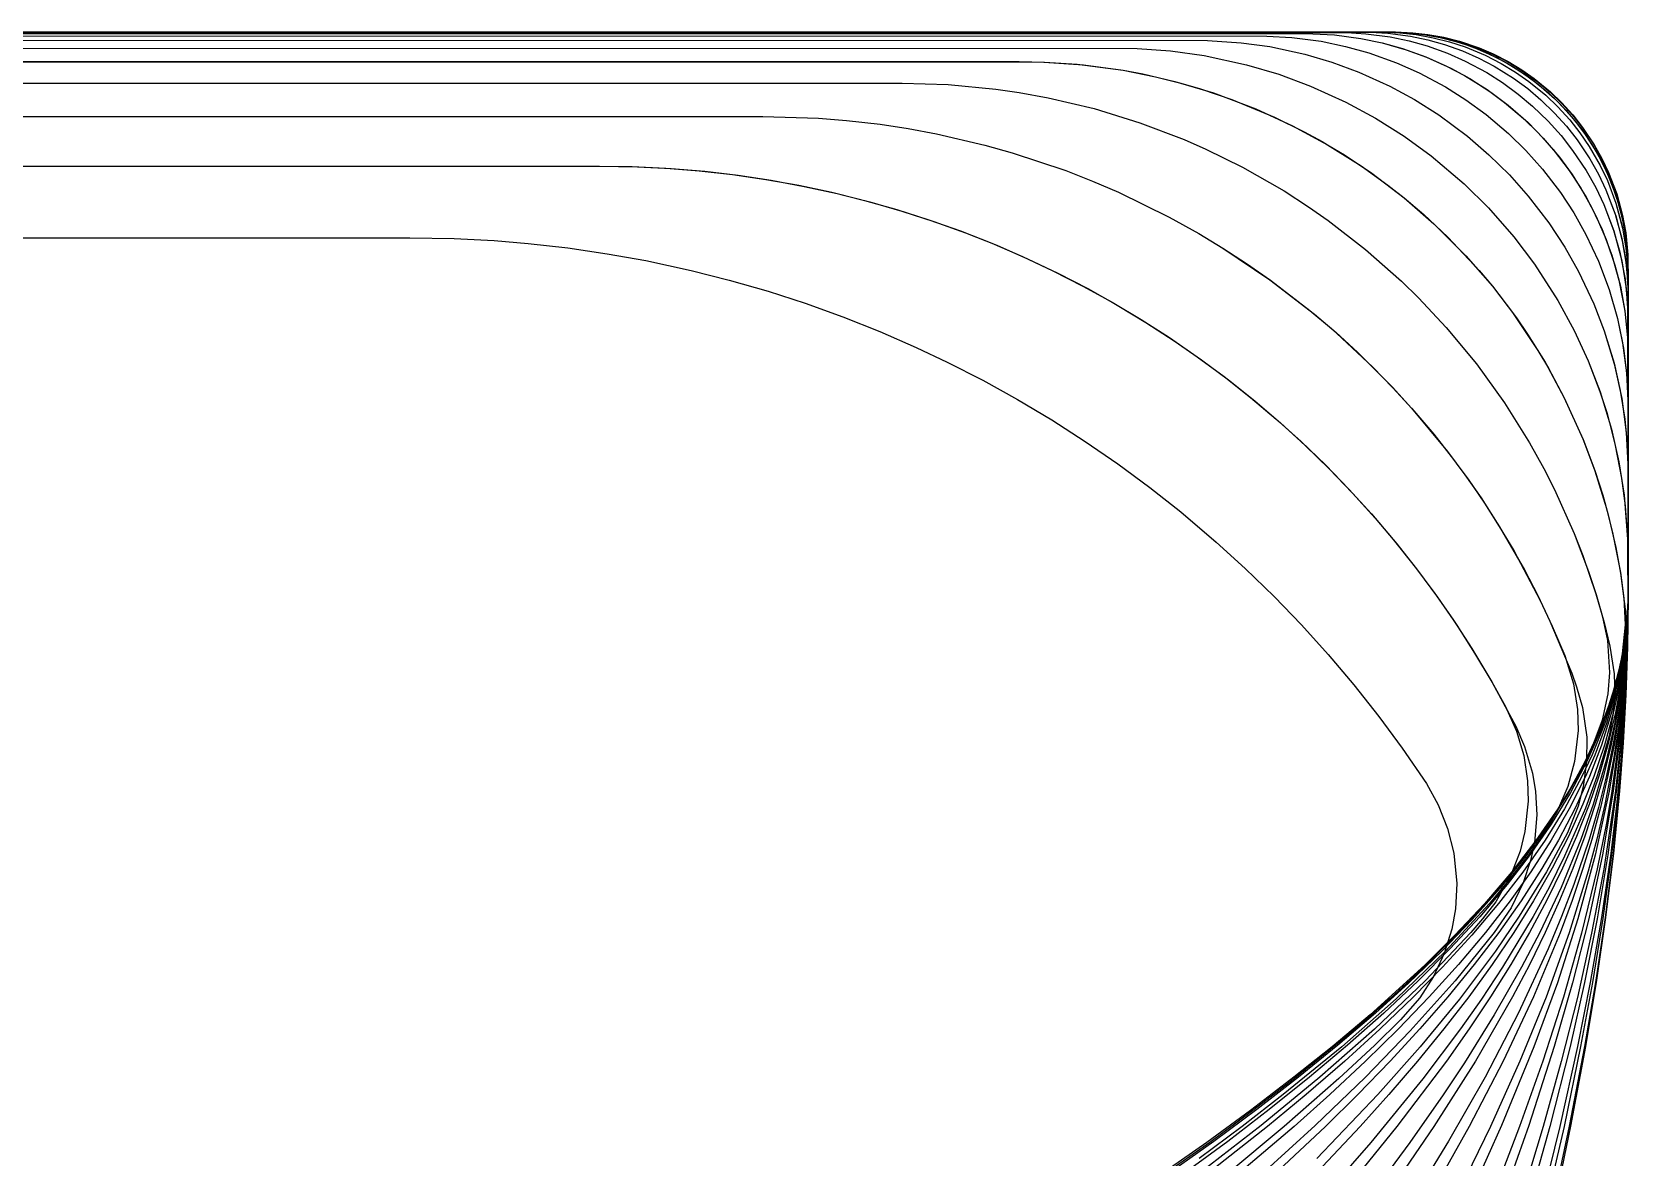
# Model space of a CAD drawing. Header units: millimetres. Extents: x -115 to 2139, y -188 to 1692.
# Drawn here: x 743.8 to 914.4, y 286.2 to 406.4 of the extents above; entities that cross this region are included whole.
import ezdxf

# ---------------------------------------------------------------- set-up
doc = ezdxf.new("R2010")
doc.units = ezdxf.units.MM
doc.layers.add('LABEL', color=7, linetype='Continuous')
doc.layers.add('OUTLINE', color=7, linetype='Continuous')

msp = doc.modelspace()

# ---------------------------------------------------------------- linework, layer by layer
at = {"layer": 'LABEL', "color": 9}
for points in [[(25.13794, 406.39973), (889.53203, 406.39753), (891.38985, 406.31704), (893.01552, 406.13326), (894.72169, 405.82281), (896.37068, 405.40369), (898.47721, 404.68862), (899.9812, 404.04479), (901.58317, 403.22493), (903.03949, 402.34518), (904.38044, 401.40798), (906.10007, 399.99672), (907.32677, 398.81772), (908.49138, 397.53277), (909.54446, 396.19642), (910.78038, 394.34674), (911.61201, 392.86241), (912.3144, 391.38485), (913.18315, 389.09032), (913.80847, 386.78555), (914.14233, 384.9507), (914.36895, 382.57338), (914.39821, 345.80765), (914.20025, 338.94928), (913.67092, 332.11764), (912.81832, 325.28795), (911.6557, 318.45986), (910.20101, 311.63299), (908.47656, 304.80699), (906.50875, 297.98152), (903.7892, 289.55693), (901.38222, 282.70718)], [(25.13794, 406.39973), (889.53203, 406.39753), (891.38985, 406.31704), (893.01552, 406.13326), (894.72169, 405.82281), (896.37068, 405.40369), (898.47721, 404.68862), (899.9812, 404.04479), (901.58317, 403.22493), (903.03949, 402.34518), (904.38044, 401.40798), (906.10007, 399.99672), (907.32677, 398.81772), (908.49138, 397.53277), (909.54446, 396.19642), (910.78038, 394.34674), (911.61201, 392.86241), (912.3144, 391.38485), (913.18315, 389.09032), (913.80847, 386.78555), (914.14233, 384.9507), (914.36895, 382.57338), (914.37966, 344.35926), (914.14346, 338.92229), (913.85785, 335.507), (913.46774, 332.09247), (912.38062, 325.26542), (910.89907, 318.44046), (909.04589, 311.61689), (906.84943, 304.79406), (904.34318, 297.97148), (900.88698, 289.56706), (897.81962, 282.71436)], [(25.24987, 406.39971), (889.42007, 406.3975), (891.28524, 406.31678), (892.91819, 406.13228), (894.63517, 405.81986), (896.29124, 405.39884), (897.85344, 404.8889), (899.91546, 404.03478), (901.43815, 403.2594), (902.98974, 402.32629), (904.80395, 401.02625), (906.06194, 399.96891), (907.29399, 398.7849), (908.46597, 397.49182), (909.52351, 396.14965), (910.7635, 394.29389), (911.59879, 392.80322), (912.30443, 391.31908), (913.17721, 389.01434), (913.80555, 386.699), (914.14138, 384.85335), (914.36889, 382.46508), (914.39929, 345.97007), (914.25173, 339.16121), (913.84292, 332.32261), (913.17865, 325.48199), (912.24439, 318.4763), (911.10051, 311.64723), (909.74429, 304.81895), (908.19653, 297.99128), (906.02886, 289.45725), (904.16039, 282.69948)], [(25.24987, 406.39971), (889.42007, 406.3975), (891.28524, 406.31678), (892.91819, 406.13228), (894.63517, 405.81986), (896.29124, 405.39884), (897.85344, 404.8889), (899.91546, 404.03478), (901.43815, 403.2594), (902.98974, 402.32629), (904.80395, 401.02625), (906.06194, 399.96891), (907.29399, 398.7849), (908.46597, 397.49182), (909.52351, 396.14965), (910.7635, 394.29389), (911.59879, 392.80322), (912.30443, 391.31908), (913.17721, 389.01434), (913.80555, 386.699), (914.14138, 384.85335), (914.36889, 382.46508), (914.39863, 346.05892), (914.31946, 342.69548), (913.91279, 337.18369), (913.48851, 333.77024), (912.93446, 330.35785), (912.25285, 326.94637), (911.44634, 323.53562), (910.51806, 320.12544), (909.56495, 317.00577), (908.40686, 313.57672), (907.13717, 310.14746), (904.28329, 303.28894), (901.04782, 296.43113), (897.40719, 289.43804), (893.63851, 282.71917)], [(25.67179, 406.39915), (889.34009, 406.39157), (891.07141, 406.29999), (893.3116, 406.00506), (895.01017, 405.64481), (896.72807, 405.15424), (898.36073, 404.5632), (900.41885, 403.63068), (901.93971, 402.79288), (903.44123, 401.82475), (904.83202, 400.78522), (906.53082, 399.29542), (907.74299, 398.05221), (908.89883, 396.6899), (909.92797, 395.29141), (911.12115, 393.37262), (911.92024, 391.83107), (912.58833, 390.29949), (913.39919, 387.92844), (913.97374, 385.48933), (914.30645, 383.00565), (914.39973, 380.72761), (914.39941, 345.95433), (914.32454, 340.69312), (914.12958, 335.56783), (913.81575, 330.44317), (913.23179, 323.7536), (912.63852, 318.48787), (911.7031, 311.65748), (910.59392, 304.8278), (909.32799, 297.99868), (907.55494, 289.46288), (904.3906, 275.85216)], [(25.67179, 406.39915), (888.99807, 406.39695), (890.89092, 406.31532), (892.55135, 406.12812), (894.30907, 405.80829), (895.9918, 405.38013), (897.58014, 404.86131), (899.66767, 403.99663), (901.21512, 403.20903), (902.80223, 402.25464), (904.17158, 401.29709), (905.91821, 399.86366), (907.17041, 398.66078), (908.3702, 397.33701), (909.44455, 395.97295), (910.69988, 394.09422), (911.54897, 392.57964), (912.26682, 391.07074), (913.15482, 388.72749), (913.79453, 386.37235), (914.13777, 384.48596), (914.36866, 382.05642), (914.39837, 346.09774), (914.30065, 342.68002), (914.04558, 339.30556), (913.79174, 337.08664), (913.27751, 333.72192), (912.58944, 330.27009), (911.76517, 326.90494), (910.88549, 323.84204), (909.77512, 320.46289), (908.50155, 317.03009), (907.08584, 313.59713), (905.53359, 310.16429), (903.85094, 306.73179), (902.04452, 303.29977), (898.08925, 296.43755), (893.63549, 289.43574), (889.03332, 282.72078)], [(26.61032, 406.39538), (888.05935, 406.39318), (890.01377, 406.30954), (891.73532, 406.11631), (893.58365, 405.78), (895.3257, 405.33594), (896.97221, 404.79738), (899.11647, 403.90919), (900.84698, 403.02332), (902.38512, 402.09269), (903.80439, 401.09937), (905.5985, 399.62698), (906.89552, 398.38211), (908.15716, 396.99011), (909.23035, 395.6302), (910.2473, 394.14772), (911.40777, 392.13773), (912.18316, 390.51577), (913.10501, 388.08687), (913.81526, 385.43619), (914.23136, 382.87177), (914.39683, 380.11256), (914.39947, 345.94706), (914.3325, 340.69973), (914.15774, 335.5743), (913.87634, 330.44942), (913.49075, 325.32507), (912.83393, 318.61501), (911.9964, 311.77383), (910.98647, 304.83208), (909.85085, 298.00231), (908.26025, 289.46568), (905.4206, 275.84966)], [(26.61032, 406.39538), (888.05935, 406.39318), (890.01377, 406.30954), (891.73532, 406.11631), (893.58365, 405.78), (895.3257, 405.33594), (896.97221, 404.79738), (899.11647, 403.90919), (900.84698, 403.02332), (902.38512, 402.09269), (903.80439, 401.09937), (905.5985, 399.62698), (906.89552, 398.38211), (908.15716, 396.99011), (909.23035, 395.6302), (910.2473, 394.14772), (911.40777, 392.13773), (912.18316, 390.51577), (913.10501, 388.08687), (913.77001, 385.64315), (914.12974, 383.66615), (914.36816, 381.14482), (914.39809, 346.1204), (914.2838, 342.7202), (913.98339, 339.3525), (913.66893, 337.04171), (913.05707, 333.68839), (912.23584, 330.23365), (911.25667, 326.87919), (910.22644, 323.86435), (908.88447, 320.43149), (907.38445, 317.03494), (905.70532, 313.61189), (903.85714, 310.17532), (901.85379, 306.73967), (899.70326, 303.30507), (897.41407, 299.87158), (894.99521, 296.4392), (889.69538, 289.4361), (884.21857, 282.71955)], [(28.27214, 406.38008), (886.82437, 406.37112), (888.72593, 406.26839), (891.13483, 405.95125), (893.0003, 405.55781), (894.77242, 405.05858), (896.69483, 404.37074), (898.44033, 403.60395), (900.07302, 402.75312), (902.13631, 401.47008), (903.67312, 400.34182), (905.08125, 399.15572), (906.54842, 397.7358), (907.82188, 396.31698), (908.95789, 394.86816), (910.30775, 392.84795), (911.24193, 391.18601), (912.03503, 389.5245), (913.07824, 386.75276), (913.78333, 384.08328), (914.22336, 381.35754), (914.39683, 378.43544), (914.39946, 345.94858), (914.33083, 340.69835), (914.15183, 335.57294), (913.86362, 330.44811), (913.46872, 325.32381), (912.79636, 318.61668), (911.93867, 311.77533), (910.90405, 304.83117), (909.74106, 298.00154), (908.11215, 289.46508), (905.2043, 275.8502)], [(28.27214, 406.38008), (886.82437, 406.37112), (888.72593, 406.26839), (891.13483, 405.95125), (893.0003, 405.55781), (894.77242, 405.05858), (896.69483, 404.37074), (898.44033, 403.60395), (900.07302, 402.75312), (902.13631, 401.47008), (903.67312, 400.34182), (905.08125, 399.15572), (906.54842, 397.7358), (907.82188, 396.31698), (908.95789, 394.86816), (910.30775, 392.84795), (911.24193, 391.18601), (912.03503, 389.5245), (913.01682, 386.94392), (913.7266, 384.34339), (914.11552, 382.20594), (914.36727, 379.52208), (914.39784, 346.15799), (914.2231, 342.173), (913.91445, 339.33482), (913.34804, 335.9663), (912.82105, 333.59804), (911.8815, 330.20095), (910.74874, 326.85723), (909.57059, 323.88243), (908.01442, 320.44526), (906.27597, 317.04706), (904.30032, 313.57258), (902.18504, 310.18059), (899.86172, 306.74222), (897.36803, 303.30555), (894.71387, 299.87055), (891.90971, 296.43713), (888.8277, 292.8469), (885.77137, 289.43829), (879.41923, 282.71651)], [(30.86388, 406.33421), (884.31711, 406.32387), (886.38823, 406.21004), (888.96527, 405.87077), (890.99708, 405.44424), (892.93302, 404.90112), (895.0949, 404.12758), (896.99489, 403.29081), (899.28725, 402.06551), (900.98446, 400.98742), (902.65913, 399.76037), (904.19836, 398.46669), (905.84829, 396.86988), (907.23358, 395.32355), (908.47283, 393.74019), (909.91692, 391.57896), (910.9359, 389.77014), (911.80401, 387.95652), (912.87928, 385.1394), (913.73353, 381.95129), (914.21088, 378.97397), (914.39683, 375.79783), (914.39895, 345.83171), (914.27053, 339.14666), (914.02453, 334.01832), (913.65255, 328.88901), (913.15774, 323.75879), (912.54433, 318.62775), (911.55122, 311.78524), (910.3504, 304.8252), (909.00367, 297.99649), (907.11748, 289.4612), (903.75187, 275.85365)], [(30.86388, 406.33421), (884.31711, 406.32387), (886.38823, 406.21004), (888.96527, 405.87077), (890.99708, 405.44424), (892.93302, 404.90112), (895.0949, 404.12758), (896.99489, 403.29081), (899.28725, 402.06551), (900.98446, 400.98742), (902.65913, 399.76037), (904.19836, 398.46669), (905.84829, 396.86988), (907.23358, 395.32355), (908.47283, 393.74019), (909.91692, 391.57896), (910.9359, 389.77014), (911.80401, 387.95652), (912.85875, 385.20154), (913.52514, 382.86794), (914.08427, 379.97144), (914.35187, 377.25451), (914.39762, 346.19368), (914.1961, 342.13575), (913.85608, 339.36968), (913.21915, 336.00391), (912.60571, 333.56425), (911.54365, 330.17341), (910.26578, 326.83985), (908.73141, 323.4464), (906.96705, 320.05246), (905.19805, 317.01411), (902.98702, 313.57534), (900.59553, 310.18205), (897.96757, 306.74088), (895.14789, 303.30278), (892.14716, 299.86686), (888.9772, 296.43294), (885.50092, 292.85001), (882.04667, 289.44134), (874.86009, 282.71275)], [(34.5922, 406.22121), (880.71045, 406.20888), (883.02535, 406.07909), (885.84428, 405.70797), (888.11537, 405.23384), (890.67503, 404.50289), (892.85401, 403.70623), (895.44384, 402.5328), (897.4795, 401.41983), (899.71676, 399.97732), (901.57066, 398.58244), (903.70834, 396.70775), (905.33327, 395.05178), (907.05545, 393.02194), (908.42461, 391.14896), (909.92604, 388.73446), (911.0003, 386.6781), (912.0591, 384.23575), (912.99659, 381.48232), (913.57584, 379.23574), (914.06145, 376.55195), (914.34014, 373.72238), (914.39973, 371.62923), (914.39923, 345.97735), (914.23041, 338.96384), (913.77957, 332.13144), (913.05292, 325.30059), (911.80398, 316.93605), (910.50657, 310.09091), (908.98226, 303.24464), (907.25448, 296.39757), (905.32234, 289.45486), (903.29781, 282.70207)], [(34.5922, 406.22121), (880.71045, 406.20888), (883.02535, 406.07909), (885.84428, 405.70797), (888.11537, 405.23384), (890.28697, 404.62758), (892.79335, 403.73078), (894.91556, 402.79331), (896.91299, 401.74752), (899.32749, 400.24609), (901.20047, 398.87693), (903.2303, 397.15474), (904.84114, 395.57721), (906.38729, 393.84745), (908.11816, 391.59175), (909.3547, 389.70645), (910.49566, 387.68634), (911.63381, 385.27993), (912.66088, 382.55865), (913.42775, 379.87323), (914.05238, 376.61676), (914.34014, 373.72238), (914.39973, 371.62923), (914.39743, 346.2258), (914.16257, 342.02162), (913.68076, 338.69945), (912.91625, 335.30292), (912.08695, 332.51992), (910.83546, 329.13612), (909.80391, 326.769), (908.1109, 323.38632), (906.19322, 320.04773), (904.00052, 316.6555), (901.80341, 313.57538), (899.16221, 310.17996), (896.26036, 306.73741), (893.14725, 303.29845), (889.83465, 299.8621), (886.33555, 296.42806), (882.50751, 292.85336), (878.69493, 289.44449), (870.75496, 282.70907)], [(39.66375, 405.97844), (875.80455, 405.9634), (878.4509, 405.8119), (881.59886, 405.39746), (884.19545, 404.85859), (886.68762, 404.16643), (889.66259, 403.10197), (892.0871, 402.02753), (894.88732, 400.53079), (897.07354, 399.14861), (899.21628, 397.58614), (901.62562, 395.54197), (903.47113, 393.72977), (905.2361, 391.75049), (907.169, 389.23149), (908.58992, 387.07025), (909.89682, 384.76273), (911.24776, 381.90641), (912.39174, 378.87453), (913.27988, 375.77416), (913.81875, 373.17757), (914.23907, 369.96442), (914.39973, 366.3149), (914.39903, 346.00324), (914.18201, 338.94055), (913.60547, 332.10944), (912.67717, 325.28053), (912.08543, 321.86676), (911.09164, 316.9607), (909.43573, 310.11187), (907.4898, 303.26193), (905.28387, 296.41137), (902.81024, 289.44755), (900.23185, 282.70983)], [(39.66375, 405.97844), (875.80455, 405.9634), (878.4509, 405.8119), (881.59886, 405.39746), (884.19545, 404.85859), (886.68762, 404.16643), (889.66259, 403.10197), (892.0871, 402.02753), (894.88732, 400.53079), (897.07354, 399.14861), (899.21628, 397.58614), (901.62562, 395.54197), (903.47113, 393.72977), (905.2361, 391.75049), (907.169, 389.23149), (908.58992, 387.07025), (909.89682, 384.76273), (911.24776, 381.90641), (912.39174, 378.87453), (913.27988, 375.77416), (913.9147, 372.59642), (914.29076, 369.32751), (914.39973, 366.3149), (914.39728, 346.25284), (914.30298, 343.77827), (914.13956, 341.98766), (913.61854, 338.67485), (912.79268, 335.28262), (911.90946, 332.53631), (910.55944, 329.15038), (909.4346, 326.7582), (907.60942, 323.38009), (905.54223, 320.04563), (903.14788, 316.61567), (900.55413, 313.2626), (897.69178, 309.87844), (894.57951, 306.47807), (891.46058, 303.29391), (887.88538, 299.85744), (884.10917, 296.4235), (879.98683, 292.85637), (875.87232, 289.44725), (867.2964, 282.70595)], [(46.28518, 405.50699), (869.46397, 405.48683), (873.06467, 405.25083), (876.12052, 404.82638), (879.84414, 404.02215), (882.74064, 403.16812), (885.63575, 402.10193), (888.92253, 400.61271), (891.5766, 399.17223), (894.1849, 397.52444), (897.2447, 395.25514), (899.53055, 393.28183), (901.72758, 391.11584), (903.73311, 388.8582), (905.92978, 385.99544), (907.62553, 383.41807), (909.11497, 380.79117), (910.74373, 377.34744), (911.85101, 374.4678), (912.89848, 371.01475), (913.56542, 368.06953), (914.04631, 365.02205), (914.27177, 362.73296), (914.38118, 360.50579), (914.39709, 345.7786), (914.31648, 342.32771), (914.12116, 338.91185), (913.81138, 335.49693), (913.38841, 332.08289), (912.85395, 328.66963), (911.91108, 323.84033), (911.04479, 320.13922), (910.13926, 316.72786), (908.11156, 310.13402), (905.643, 303.2792), (902.84439, 296.42438), (899.69872, 289.44108), (896.43509, 282.71636)], [(46.28518, 405.50699), (869.46397, 405.48683), (873.06467, 405.25083), (876.12052, 404.82638), (879.84414, 404.02215), (882.74064, 403.16812), (885.63575, 402.10193), (888.92253, 400.61271), (891.5766, 399.17223), (894.1849, 397.52444), (897.2447, 395.25514), (899.53055, 393.28183), (901.72758, 391.11584), (903.73311, 388.8582), (905.92978, 385.99544), (907.62553, 383.41807), (909.11497, 380.79117), (910.74373, 377.34744), (911.85101, 374.4678), (912.9149, 370.95139), (913.71912, 367.22778), (914.20131, 363.58574), (914.39683, 359.54931), (914.39717, 346.27356), (914.28884, 343.66321), (914.01578, 341.16405), (913.38103, 337.80765), (912.67293, 335.18681), (911.51839, 331.88449), (910.03699, 328.50329), (908.2581, 325.12171), (906.18714, 321.73801), (903.83064, 318.35124), (901.46673, 315.29363), (898.54661, 311.8516), (895.40234, 308.45071), (891.97163, 305.00942), (888.30697, 301.57149), (884.42275, 298.13646), (880.33403, 294.70385), (876.05658, 291.27329), (871.60684, 287.84441), (862.2592, 280.99054)], [(54.66313, 404.6597), (861.94883, 404.61579), (865.50789, 404.3632), (869.1073, 403.86719), (873.63456, 402.8894), (877.05569, 401.87622), (880.4639, 400.61692), (884.25005, 398.90143), (887.38762, 397.20251), (890.46149, 395.26522), (893.34794, 393.16783), (896.8797, 390.17136), (899.46439, 387.61771), (902.20507, 384.49256), (904.3995, 381.59667), (906.90935, 377.70401), (908.64146, 374.51002), (910.13154, 371.26805), (911.38484, 367.99736), (912.15083, 365.61338), (913.03719, 362.22479), (913.71436, 358.72163), (914.10323, 355.76786), (914.35314, 352.2742), (914.37249, 344.36397), (914.21491, 340.94451), (913.91392, 337.52341), (913.47049, 334.10079), (912.82267, 330.34798), (912.08984, 326.93739), (911.22286, 323.52759), (910.22506, 320.11837), (908.59867, 315.29951), (907.29304, 311.8691), (905.87002, 308.43866), (902.69453, 301.57831), (899.12187, 294.71931), (895.20766, 287.86199), (891.0126, 281.00631)], [(54.66313, 404.6597), (861.94883, 404.61579), (865.50789, 404.3632), (869.1073, 403.86719), (873.63456, 402.8894), (877.05569, 401.87622), (880.4639, 400.61692), (884.25005, 398.90143), (887.38762, 397.20251), (890.46149, 395.26522), (893.34794, 393.16783), (896.8797, 390.17136), (899.46439, 387.61771), (902.20507, 384.49256), (904.3995, 381.59667), (906.90935, 377.70401), (908.64146, 374.51002), (910.13154, 371.26805), (911.40639, 367.93556), (912.613, 363.95788), (913.40443, 360.47875), (913.97464, 356.89035), (914.35582, 352.2088), (914.39711, 346.28697), (914.22617, 342.98983), (913.87066, 340.341), (913.12734, 336.95073), (912.06539, 333.56779), (910.97308, 330.82686), (909.33691, 327.43299), (908.01081, 325.06175), (905.86965, 321.68753), (903.4668, 318.35178), (900.71137, 314.92577), (897.74002, 311.569), (894.48088, 308.18287), (890.95512, 304.78154), (887.40481, 301.56892), (883.38669, 298.134), (879.15713, 294.70158), (874.73241, 291.27122), (870.12951, 287.84257), (860.46023, 280.98917)], [(65.00427, 403.22761), (849.33574, 403.22787), (852.01144, 403.17548), (855.529, 402.94492), (860.45068, 402.29697), (863.90805, 401.60926), (866.60221, 400.93606), (868.70306, 400.32444), (872.04109, 399.19133), (876.62737, 397.29163), (879.78894, 395.73252), (881.70695, 394.67947), (885.86558, 392.09032), (888.73095, 390.03703), (890.4518, 388.68561), (892.56829, 386.8878), (895.14114, 384.47807), (898.49185, 380.90446), (899.89884, 379.22875), (902.04479, 376.43209), (904.76862, 372.36041), (905.88386, 370.47788), (907.54558, 367.36901), (909.59432, 362.84734), (910.83604, 359.54818), (911.68706, 356.90481), (912.27706, 354.79778), (913.09082, 351.30068), (913.58637, 348.56826), (914.11117, 344.42205), (914.12717, 340.55333), (913.74984, 337.07106), (912.94849, 332.42191), (912.04392, 328.55496), (910.65923, 323.85016), (909.33793, 320.09973), (907.23993, 314.99112), (904.95853, 310.16879), (903.02516, 306.47576), (900.10021, 301.36518), (896.90801, 296.25334), (894.64476, 292.84474), (891.06875, 287.73084), (887.38159, 282.72063)], [(65.00427, 403.22761), (851.94605, 403.17815), (856.18036, 402.88131), (860.45068, 402.29697), (862.53689, 401.9054), (865.9699, 401.10493), (870.10074, 399.87479), (874.62432, 398.17224), (878.54114, 396.37346), (882.27347, 394.35178), (884.08802, 393.25044), (887.01904, 391.292), (890.4518, 388.68561), (893.65582, 385.9014), (897.07353, 382.48369), (899.89884, 379.22875), (902.46412, 375.84692), (903.66241, 374.09487), (905.5239, 371.10134), (907.57501, 367.31055), (909.56977, 362.90801), (910.85759, 359.48638), (912.09073, 355.49316), (912.78138, 352.73593), (913.57624, 348.63292), (913.95251, 345.89021), (914.07653, 343.05611), (913.77785, 339.93699), (913.52623, 338.63996), (912.6106, 335.25488), (911.37443, 331.8753), (909.822, 328.49755), (908.30144, 325.70207), (906.87582, 323.37461), (904.5557, 319.99897), (901.97304, 316.65797), (899.03923, 313.23324), (895.90043, 309.88323), (892.70848, 306.72597), (886.81681, 301.37854), (882.76686, 297.9727), (878.67491, 294.70065), (874.03745, 291.15619), (869.39158, 287.74607), (859.72318, 280.98862)], [(77.51524, 400.92451), (836.82477, 400.92478), (841.71982, 400.77676), (846.82603, 400.2959), (849.33206, 399.93391), (852.4026, 399.3752), (857.32932, 398.20667), (862.23085, 396.69686), (866.96135, 394.89126), (869.27977, 393.87336), (873.1756, 391.95214), (877.62821, 389.40677), (880.25121, 387.71555), (882.32773, 386.26666), (886.33303, 383.16899), (890.17456, 379.77086), (891.98581, 378.00154), (894.9552, 374.83116), (898.18555, 370.9321), (901.19077, 366.77599), (903.88094, 362.48635), (905.39699, 359.75835), (906.5453, 357.50168), (908.64198, 352.82102), (909.56158, 350.46189), (910.95785, 346.34861), (911.83434, 343.28515), (912.45456, 340.76281), (912.91071, 337.80903), (912.97025, 335.47189), (912.82096, 333.60678), (912.36751, 331.19403), (911.7791, 329.07159), (911.06347, 326.82301), (909.84209, 323.46987), (907.62026, 318.32964), (905.95376, 314.98123), (904.27126, 311.89652), (900.98779, 306.47192), (898.72649, 303.06665), (896.47353, 299.87163), (892.4602, 294.54948), (886.89608, 287.73208), (881.01673, 281.00463)], [(77.51524, 400.92451), (836.82477, 400.92478), (841.71982, 400.77676), (846.82603, 400.2959), (849.33206, 399.93391), (852.4026, 399.3752), (857.32932, 398.20667), (862.23085, 396.69686), (866.96135, 394.89126), (869.27977, 393.87336), (873.1756, 391.95214), (877.62821, 389.40677), (880.25121, 387.71555), (882.32773, 386.26666), (886.33303, 383.16899), (890.17456, 379.77086), (891.98581, 378.00154), (894.9552, 374.83116), (898.18555, 370.9321), (901.19077, 366.77599), (903.88094, 362.48635), (905.39699, 359.75835), (906.5453, 357.50168), (908.64198, 352.82102), (910.17209, 348.75563), (910.97736, 346.28614), (911.62604, 344.05163), (912.19498, 341.3832), (912.41007, 337.94796), (912.22366, 335.65817), (911.62364, 332.85164), (910.57589, 330.02581), (909.81881, 328.43183), (908.00044, 325.11918), (906.18301, 322.23955), (904.62029, 319.9989), (902.342, 317.01495), (900.61595, 314.92613), (897.59483, 311.5384), (892.5981, 306.48293), (888.92413, 303.08033), (885.21989, 299.85059), (878.7369, 294.56484), (874.30209, 291.15591), (869.68675, 287.74582), (860.08258, 280.98889)], [(92.40269, 397.37), (821.93732, 397.37027), (827.8714, 397.18663), (830.88128, 396.94951), (834.46576, 396.53715), (837.45086, 396.08461), (840.48363, 395.52135), (845.66272, 394.31375), (848.56907, 393.49605), (854.29376, 391.57765), (857.16664, 390.45446), (859.94056, 389.26243), (865.36402, 386.60937), (868.51785, 384.85667), (871.10254, 383.29623), (873.63479, 381.65206), (876.16477, 379.88736), (880.38383, 376.64996), (882.69365, 374.70567), (887.11633, 370.59565), (889.26958, 368.38692), (891.30428, 366.15632), (893.63858, 363.40503), (895.50795, 361.03415), (897.29873, 358.60337), (899.04494, 356.06059), (900.67111, 353.51675), (903.33011, 348.91122), (904.74948, 346.17254), (906.04907, 343.44735), (908.37735, 337.87674), (908.90268, 336.41226), (909.52284, 334.22937), (909.97952, 331.06202), (909.96948, 328.39397), (909.60411, 325.75103), (909.05998, 323.68593), (907.91452, 320.83914), (905.68166, 316.66022), (902.76845, 311.90239), (900.22535, 308.17298), (896.39581, 303.06744), (892.19196, 297.95897), (887.64957, 292.8479), (881.1342, 286.02984)], [(92.40269, 397.37), (821.93732, 397.37027), (827.8714, 397.18663), (830.88128, 396.94951), (834.46576, 396.53715), (837.45086, 396.08461), (840.48363, 395.52135), (845.66272, 394.31375), (848.56907, 393.49605), (854.29376, 391.57765), (857.16664, 390.45446), (859.94056, 389.26243), (865.36402, 386.60937), (868.51785, 384.85667), (871.10254, 383.29623), (876.11188, 379.92591), (880.89008, 376.23519), (883.18605, 374.27455), (885.46405, 372.19472), (889.22445, 368.43432), (891.26073, 366.20518), (895.10911, 361.55304), (896.95564, 359.08215), (898.68179, 356.60506), (900.637, 353.57261), (902.18091, 350.97801), (905.01, 345.64427), (906.29216, 342.91083), (907.6228, 339.78761), (908.55951, 336.73543), (908.98505, 333.99231), (909.04895, 331.77121), (908.68258, 328.4621), (907.9604, 325.78175), (906.87374, 323.22734), (905.53737, 320.95183), (903.68142, 318.35143), (901.31376, 315.33022), (899.5718, 313.26516), (894.87133, 308.18181), (889.59669, 303.07886), (883.80415, 297.97099), (877.54345, 292.85933), (873.13611, 289.44992), (868.56164, 286.03947)], [(109.54604, 392.06779), (804.46674, 392.07095), (808.54512, 391.99721), (812.13121, 391.81139), (815.7093, 391.50833), (819.27555, 391.08837), (822.82616, 390.55194), (826.35731, 389.89963), (829.86523, 389.13213), (833.34616, 388.25027), (836.79637, 387.25499), (840.21217, 386.14735), (843.5899, 384.92854), (846.92595, 383.59987), (850.21673, 382.16276), (853.45873, 380.61875), (856.64848, 378.96948), (859.78256, 377.21674), (862.85761, 375.36239), (865.87034, 373.40842), (868.81753, 371.35692), (871.69601, 369.21009), (874.50271, 366.97023), (877.23463, 364.63973), (879.88883, 362.2211), (882.46247, 359.71692), (884.9528, 357.12988), (887.35715, 354.46273), (889.67295, 351.71835), (891.89771, 348.89967), (894.02906, 346.0097), (896.10062, 342.99683), (898.00248, 340.02837), (899.87255, 336.88646), (902.39499, 332.20707), (903.34726, 330.04965), (904.19306, 327.19643), (904.5172, 325.23734), (904.64655, 322.75969), (904.39549, 319.79435), (903.9841, 317.85171), (903.2025, 315.49702), (901.88902, 312.82662), (900.0788, 310.18156), (895.9135, 305.0203), (891.12659, 299.66515), (886.31846, 294.71498), (880.97266, 289.5686), (875.32232, 284.42531)], [(109.54604, 392.06779), (804.46674, 392.07095), (807.95642, 392.01648), (811.54345, 391.84991), (815.12311, 391.56607), (818.69157, 391.16525), (822.24501, 390.64789), (825.77961, 390.01454), (829.2916, 389.26588), (832.77721, 388.40272), (836.23272, 387.42597), (839.65441, 386.33668), (843.03864, 385.13602), (846.38176, 383.82528), (849.68021, 382.40585), (852.93046, 380.87926), (856.12901, 379.24714), (859.27245, 377.51125), (862.35741, 375.67343), (865.38059, 373.73566), (868.33874, 371.70001), (871.22871, 369.56866), (874.0474, 367.3439), (876.79178, 365.0281), (879.45892, 362.62375), (882.04597, 360.13342), (884.55015, 357.55978), (886.96878, 354.90558), (889.29928, 352.17367), (891.53914, 349.36697), (893.68597, 346.48848), (895.73746, 343.54129), (897.69143, 340.52856), (899.84029, 336.94341), (901.29384, 334.3098), (902.47668, 331.70318), (903.25309, 329.09024), (903.66668, 326.39595), (903.73091, 324.21502), (903.38152, 320.96443), (902.85529, 318.84696), (901.87859, 316.30211), (900.26376, 313.45944), (898.85489, 311.61813), (897.59848, 310.17549), (892.71029, 305.01179), (887.31346, 299.85601), (881.45494, 294.70602), (875.18572, 289.56053), (868.55996, 284.41846)]]:
    msp.add_lwpolyline(points, dxfattribs=at)
at = {"layer": 'OUTLINE', "color": 7}
msp.add_lwpolyline([(129.8064, 384.39683), (784.20638, 384.4), (788.94766, 384.31541), (793.19594, 384.09705), (796.84861, 383.79755), (801.07572, 383.32096), (805.28496, 382.70632), (809.40755, 381.96653), (814.26913, 380.91653), (818.32956, 379.88896), (822.47975, 378.69212), (826.46429, 377.40118), (830.46625, 375.95902), (834.41889, 374.38669), (838.31796, 372.68587), (841.63102, 371.11891), (845.41932, 369.18387), (849.14227, 367.12592), (852.79589, 364.94726), (856.37628, 362.65022), (859.87959, 360.23726), (863.30208, 357.71097), (866.58914, 355.11516), (870.3817, 351.89741), (873.47829, 349.0771), (876.57424, 346.06519), (879.47975, 343.04839), (882.32933, 339.89), (885.07405, 336.64007), (887.75039, 333.24983), (890.23726, 329.87959), (892.84216, 326.07957), (894.10055, 323.82006), (895.11454, 321.29541), (895.77622, 318.65643), (896.08835, 315.40828), (895.94134, 312.69159), (895.55853, 310.54777), (894.75622, 307.94809), (893.60823, 305.48149), (892.13584, 303.19367), (890.08945, 300.82649), (887.33715, 298.14314), (883.47789, 294.55851), (877.65226, 289.4455), (871.60463, 284.42155)], dxfattribs=at)
msp.add_lwpolyline([(129.8064, 384.39683), (784.20638, 384.4), (788.94766, 384.31541), (793.19594, 384.09705), (796.84861, 383.79755), (801.07572, 383.32096), (805.28496, 382.70632), (809.40755, 381.96653), (814.26913, 380.91653), (818.32956, 379.88896), (822.47975, 378.69212), (826.46429, 377.40118), (830.46625, 375.95902), (834.41889, 374.38669), (838.31796, 372.68587), (841.63102, 371.11891), (845.41932, 369.18387), (849.14227, 367.12592), (852.79589, 364.94726), (856.37628, 362.65022), (859.87959, 360.23726), (863.30208, 357.71097), (866.58914, 355.11516), (870.3817, 351.89741), (873.47829, 349.0771), (876.57424, 346.06519), (879.47975, 343.04839), (882.32933, 339.89), (885.07405, 336.64007), (887.75039, 333.24983), (890.23726, 329.87959), (892.84216, 326.07957), (894.10055, 323.82006), (895.11454, 321.29541), (895.77622, 318.65643), (896.08835, 315.40828), (895.94134, 312.69159), (895.55853, 310.54777), (894.75622, 307.94809), (893.60823, 305.48149), (892.13584, 303.19367), (890.08945, 300.82649), (887.33715, 298.14314), (883.47789, 294.55851), (877.65226, 289.4455), (871.60463, 284.42155)], dxfattribs=at)

doc.saveas('drawing.dxf')
